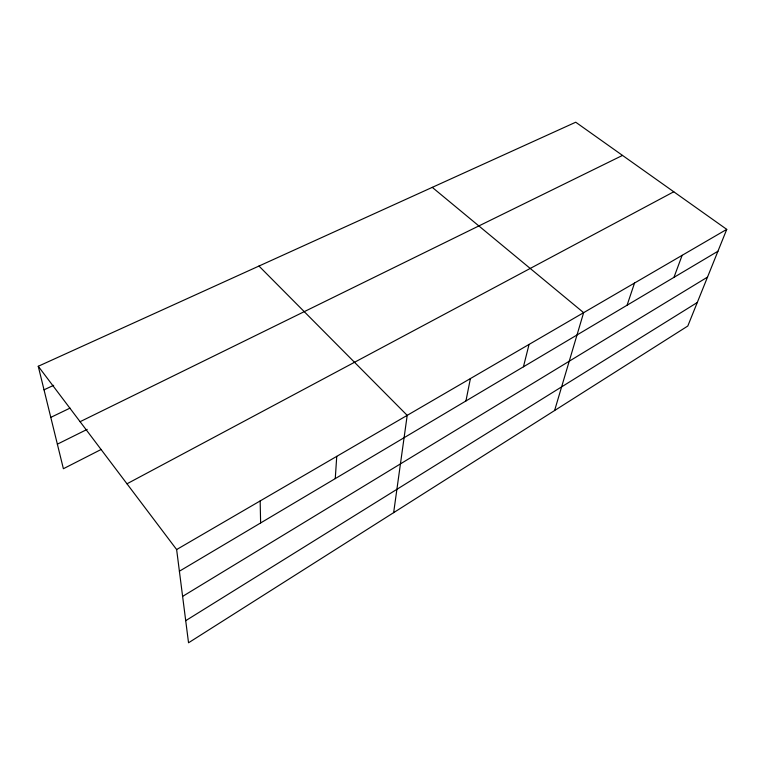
<?xml version="1.0" encoding="UTF-8"?>
<svg xmlns="http://www.w3.org/2000/svg" width="765" height="765" viewBox="0 0 765 765"><rect width="100%" height="100%" fill="white"/><g stroke="black" fill="none" stroke-linecap="round" stroke-linejoin="round"><path stroke-width="1.15" d="M335.261 478.603L336.743 456.361M393.65 512.646L407.2 415.357L258.972 266.048M465.933 400.965L470.399 378.57M523.432 366.798L529.055 344.432M554.596 410.537L583.628 312.665L432.263 187.358M627.08 305.216L634.539 283.031M673.955 277.37L682.141 255.328M726.75 229.366L687.802 326.024L188.534 642.782L176.629 549.557L38.25 366.272L575.729 122.218L726.75 229.366L176.629 549.557M185.704 620.683L697.278 302.5M182.606 596.394L707.52 277.102M179.393 571.216L717.943 251.236M126.98 483.796L673.774 191.776M101.181 449.447L63.39 468.725L38.25 366.272M57.365 444.169L87.2 429.356M80.096 421.697L622.519 155.41M50.786 417.384L70.017 408.118M44.026 389.815L53.674 385.311M260.157 500.941L260.626 522.944"/></g></svg>
